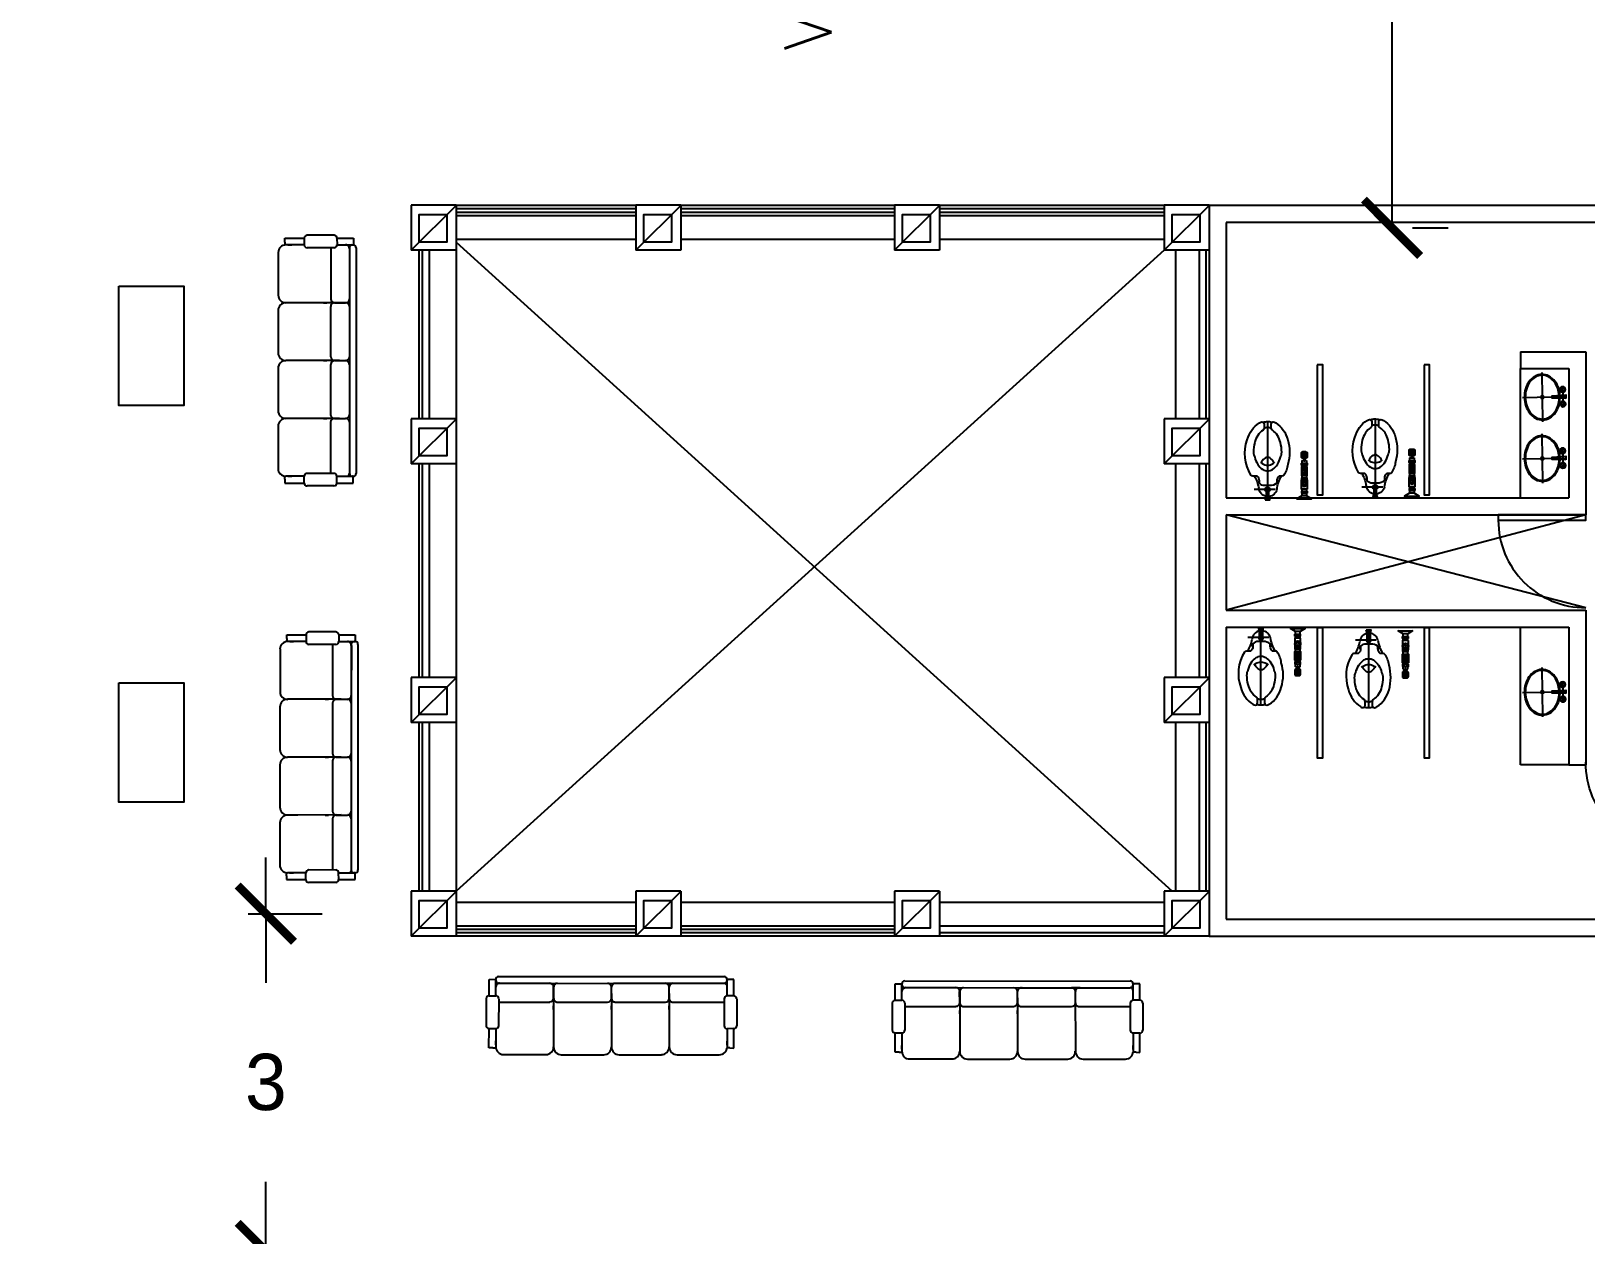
# Model space of a CAD drawing. Header units: millimetres. Extents: x -1615 to -538, y 177 to 397.
# Drawn here: x -1143.93 to -1130.09, y 315.87 to 326.57 of the extents above; entities that cross this region are included whole.
import ezdxf
from ezdxf.enums import TextEntityAlignment as Align

# ---------------------------------------------------------------- set-up
doc = ezdxf.new("R2010")
doc.units = ezdxf.units.MM
for name, color, linetype in [('LINEA COLINDANDE', 7, 'Continuous'), ('LOCALES', 2, 'Continuous'), ('MOB', 7, 'Continuous'), ('MUEBLES', 9, 'Continuous'), ('MUROS', 1, 'Continuous'), ('MUROS2', 9, 'Continuous'), ('VENTANAS', 4, 'Continuous')]:
    doc.layers.add(name, color=color, linetype=linetype)
doc.styles.add('ROMANS', font='ROMANS.shx')
doc.styles.get("Standard").update_dxf_attribs({"font": 'stylu.ttf'})
doc.dimstyles.new('ISO-25', dxfattribs={"dimtxt": 0.5, "dimasz": 0.5, "dimexe": 0.5, "dimexo": 0.625, "dimtad": 0, "dimtih": 1, "dimtoh": 1, "dimtxsty": 'Standard', "dimblk": 'ARCHTICK', "dimcen": 2.5, "dimadec": 0, "dimazin": 0, "dimtfac": 1, "dimtmove": 0, "dimatfit": 3, "dimfxl": 0, "dimarcsym": 0})

# ---------------------------------------------------------------- blocks, each defined once
blk = doc.blocks.new('OVALIN')
for p, q in [((0, -0.482), (0, 0)), ((0.11, -0.04), (-0.11, -0.04)), ((0.27, -0.267), (-0.27, -0.267))]:
    blk.add_line(p, q)
blk.add_lwpolyline([(0.017, -0.071, -0.057947), (0.094, -0.084, -0.080358), (0.171, -0.123, -0.109726), (0.229, -0.189, -0.129522), (0.25, -0.266, -0.129491), (0.229, -0.343, -0.109705), (0.171, -0.409, -0.080358), (0.094, -0.448, -0.070455), (0, -0.462, -0.070437), (-0.094, -0.448, -0.080344), (-0.171, -0.409, -0.109805), (-0.23, -0.343, -0.12938), (-0.25, -0.266, -0.129412), (-0.23, -0.189, -0.109828), (-0.171, -0.123, -0.080344), (-0.094, -0.084, -0.058052), (-0.017, -0.071, -0.05693)], format="xyb")
at = {"elevation": 0.472}
blk.add_lwpolyline([(0.016, -0.081, -0.057902), (0.091, -0.094, -0.080358), (0.165, -0.131, -0.109781), (0.221, -0.194, -0.129604), (0.24, -0.266, -0.129578), (0.221, -0.338, -0.109763), (0.165, -0.401, -0.080358), (0.091, -0.438, -0.070455), (0, -0.452, -0.070437), (-0.091, -0.438, -0.080344), (-0.165, -0.401, -0.109849), (-0.221, -0.338, -0.129486), (-0.24, -0.266, -0.129512), (-0.221, -0.194, -0.109867), (-0.165, -0.131, -0.080344), (-0.091, -0.094, -0.058006), (-0.016, -0.081, -0.05693)], format="xyb", dxfattribs=at)
for points in [[(-0.105, -0.04, 0.119733), (-0.08, -0.065, 0.119733), (-0.055, -0.04, 0.119733), (-0.08, -0.014, 0.119733)], [(0.105, -0.04, -0.119733), (0.08, -0.065, -0.119733), (0.055, -0.04, -0.119733), (0.08, -0.014, -0.119733)]]:
    blk.add_lwpolyline(points, format="xyb", close=True)
blk.add_lwpolyline([(-0.02, -0.007), (-0.013, -0.157), (0.012, -0.157), (0.02, -0.007)], close=True)
for centre, radius in [((-0.08, -0.04), 0.03), ((-0.08, -0.04), 0.00268), ((0.08, -0.04), 0.03), ((0.08, -0.04), 0.00268), ((0, -0.266, 0.472), 0.0157)]:
    blk.add_circle(centre, radius)
blk = doc.blocks.new('A$C18552169')
at = {"layer": 'MUROS2'}
for p, q in [((-0.569, 0.283), (-0.569, 0.976)), ((-0.5, 0.885), (-0.687, 0.885)), ((-0.268, 0.899), (-0.268, 0.916)), ((-0.268, 0.916), (-0.216, 0.916)), ((-0.268, 0.899), (-0.216, 0.899)), ((-0.263, 0.916), (-0.263, 0.94)), ((-0.263, 0.881), (-0.263, 0.899)), ((-0.254, 0.916), (-0.254, 0.899)), ((-0.23, 0.916), (-0.23, 0.899)), ((-0.221, 0.916), (-0.221, 0.94)), ((-0.221, 0.881), (-0.221, 0.899)), ((-0.216, 0.899), (-0.216, 0.916)), ((0.457, 0.863), (0.271, 0.863)), ((0.389, 0.261), (0.389, 0.954)), ((0.69, 0.877), (0.69, 0.894)), ((0.69, 0.894), (0.742, 0.894)), ((0.69, 0.877), (0.742, 0.877)), ((0.695, 0.894), (0.695, 0.918)), ((0.695, 0.86), (0.695, 0.877)), ((0.703, 0.894), (0.703, 0.877)), ((0.728, 0.894), (0.728, 0.877)), ((0.736, 0.894), (0.736, 0.918)), ((0.736, 0.86), (0.736, 0.877)), ((0.742, 0.877), (0.742, 0.894)), ((-0.266, 0.782), (-0.266, 0.8)), ((-0.266, 0.782), (-0.218, 0.782)), ((-0.253, 0.74), (-0.264, 0.722)), ((-0.253, 0.703), (-0.264, 0.722)), ((-0.263, 0.761), (-0.263, 0.782)), ((-0.254, 0.8), (-0.254, 0.782)), ((-0.231, 0.74), (-0.253, 0.74)), ((-0.231, 0.703), (-0.253, 0.703)), ((-0.231, 0.74), (-0.22, 0.722)), ((-0.231, 0.703), (-0.22, 0.722)), ((-0.23, 0.8), (-0.23, 0.782)), ((-0.221, 0.761), (-0.221, 0.782)), ((-0.218, 0.782), (-0.218, 0.8)), ((0.692, 0.761), (0.692, 0.778)), ((0.692, 0.761), (0.739, 0.761)), ((0.705, 0.719), (0.694, 0.7)), ((0.705, 0.681), (0.694, 0.7)), ((0.695, 0.739), (0.695, 0.761)), ((0.703, 0.778), (0.703, 0.761)), ((0.727, 0.719), (0.705, 0.719)), ((0.727, 0.719), (0.737, 0.7)), ((0.727, 0.681), (0.737, 0.7)), ((0.728, 0.778), (0.728, 0.761)), ((0.736, 0.739), (0.736, 0.761)), ((0.739, 0.761), (0.739, 0.778)), ((-0.268, 0.587), (-0.216, 0.587)), ((-0.268, 0.577), (-0.216, 0.577)), ((-0.268, 0.568), (-0.216, 0.568)), ((-0.267, 0.597), (-0.217, 0.597)), ((-0.267, 0.558), (-0.217, 0.558)), ((-0.263, 0.667), (-0.263, 0.684)), ((-0.263, 0.626), (-0.263, 0.65)), ((-0.263, 0.626), (-0.247, 0.626)), ((-0.254, 0.667), (-0.254, 0.65)), ((-0.237, 0.632), (-0.247, 0.632)), ((-0.247, 0.606), (-0.247, 0.632)), ((-0.237, 0.606), (-0.237, 0.632)), ((-0.237, 0.626), (-0.221, 0.626)), ((-0.23, 0.667), (-0.23, 0.65)), ((-0.221, 0.667), (-0.221, 0.684)), ((-0.221, 0.626), (-0.221, 0.65)), ((0.69, 0.575), (0.741, 0.575)), ((0.69, 0.565), (0.742, 0.565)), ((0.69, 0.555), (0.742, 0.555)), ((0.695, 0.645), (0.695, 0.662)), ((0.695, 0.604), (0.695, 0.628)), ((0.695, 0.604), (0.711, 0.604)), ((0.703, 0.645), (0.703, 0.628)), ((0.727, 0.681), (0.705, 0.681)), ((0.721, 0.61), (0.711, 0.61)), ((0.711, 0.585), (0.711, 0.61)), ((0.721, 0.585), (0.721, 0.61)), ((0.721, 0.604), (0.736, 0.604)), ((0.728, 0.645), (0.728, 0.628)), ((0.736, 0.645), (0.736, 0.662)), ((0.736, 0.604), (0.736, 0.628)), ((0.69, 0.546), (0.742, 0.546)), ((0.69, 0.536), (0.741, 0.536))]:
    blk.add_line(p, q, dxfattribs=at)
for points in [[(-0.59, 0.976), (-0.549, 0.976), (-0.553, 0.958), (-0.586, 0.958)], [(-0.585, 0.958), (-0.554, 0.958), (-0.554, 0.953), (-0.585, 0.953)], [(-0.221, 0.94), (-0.263, 0.94), (-0.307, 0.967), (-0.177, 0.967)], [(-0.216, 0.881), (-0.268, 0.881), (-0.268, 0.8), (-0.216, 0.8)], [(0.368, 0.954), (0.409, 0.954), (0.405, 0.936), (0.372, 0.936)], [(0.373, 0.936), (0.404, 0.936), (0.404, 0.931), (0.373, 0.931)], [(0.736, 0.918), (0.695, 0.918), (0.651, 0.945), (0.78, 0.945)], [(0.742, 0.86), (0.69, 0.86), (0.69, 0.778), (0.742, 0.778)], [(-0.216, 0.684), (-0.268, 0.684), (-0.268, 0.761), (-0.216, 0.761)], [(0.742, 0.662), (0.69, 0.662), (0.69, 0.739), (0.742, 0.739)], [(-0.268, 0.65), (-0.216, 0.65), (-0.216, 0.667), (-0.268, 0.667)], [(0.69, 0.628), (0.742, 0.628), (0.742, 0.645), (0.69, 0.645)]]:
    blk.add_lwpolyline(points, close=True, dxfattribs=at)
for points in [[(-0.441, 0.765), (-0.466, 0.765, -0.254955), (-0.486, 0.808), (-0.486, 0.829, 0.181863), (-0.55, 0.85), (-0.593, 0.85, 0.233721), (-0.641, 0.829), (-0.641, 0.808, -0.254955), (-0.661, 0.765), (-0.699, 0.765, 0.255365), (-0.717, 0.756, 0.225319), (-0.749, 0.442, 0.081507), (-0.708, 0.356, 0.106956), (-0.641, 0.293, 0.024221), (-0.629, 0.286, 0.551249), (-0.599, 0.305), (-0.599, 0.339, 0.25566), (-0.609, 0.356, -0.111287), (-0.656, 0.404, -0.076383), (-0.683, 0.468, -0.063316), (-0.694, 0.552, -0.116242), (-0.683, 0.597, -0.076383), (-0.656, 0.661, -0.107132), (-0.611, 0.707, -0.147565), (-0.568, 0.72, -0.147565), (-0.526, 0.707, -0.107132), (-0.481, 0.661, -0.076383), (-0.454, 0.597, -0.116242), (-0.443, 0.552, -0.063316), (-0.454, 0.468, -0.076383), (-0.481, 0.404, -0.107132), (-0.526, 0.358, -0.007233), (-0.528, 0.356, 0.258993), (-0.537, 0.339), (-0.537, 0.305, 0.551249), (-0.508, 0.286, 0.024221), (-0.496, 0.293, 0.106956), (-0.429, 0.356, 0.081507), (-0.388, 0.442, 0.069614), (-0.372, 0.552, 0.069614), (-0.388, 0.662, 0.125304), (-0.425, 0.758, 0.222257)], [(-0.557, 0.953), (-0.557, 0.885, -1), (-0.582, 0.885), (-0.582, 0.953)], [(0.401, 0.931), (0.401, 0.863, -1), (0.376, 0.863), (0.376, 0.931)], [(0.517, 0.743), (0.492, 0.743, -0.254955), (0.471, 0.786), (0.471, 0.808, 0.181863), (0.408, 0.828), (0.364, 0.828, 0.233721), (0.317, 0.808), (0.317, 0.786, -0.254955), (0.296, 0.743), (0.258, 0.743, 0.255365), (0.241, 0.734, 0.225319), (0.209, 0.421, 0.081507), (0.25, 0.334, 0.106956), (0.317, 0.271, 0.024221), (0.329, 0.264, 0.551249), (0.358, 0.283), (0.358, 0.317, 0.25566), (0.349, 0.334, -0.111287), (0.302, 0.382, -0.076383), (0.274, 0.446, -0.063316), (0.264, 0.53, -0.116242), (0.274, 0.575, -0.076383), (0.302, 0.639, -0.107132), (0.347, 0.686, -0.147565), (0.389, 0.698, -0.147565), (0.432, 0.686, -0.107132), (0.477, 0.639, -0.076383), (0.504, 0.575, -0.116242), (0.515, 0.53, -0.063316), (0.504, 0.446, -0.076383), (0.477, 0.382, -0.107132), (0.432, 0.336, -0.007233), (0.43, 0.334, 0.258993), (0.42, 0.317), (0.42, 0.283, 0.551249), (0.45, 0.264, 0.024221), (0.462, 0.271, 0.106956), (0.529, 0.334, 0.081507), (0.57, 0.421, 0.069614), (0.585, 0.53, 0.069614), (0.57, 0.64, 0.125304), (0.533, 0.736, 0.222257)], [(-0.216, 0.594, 0.414214), (-0.229, 0.606), (-0.255, 0.606, 0.414214), (-0.268, 0.594), (-0.268, 0.561, 0.414214), (-0.255, 0.548), (-0.229, 0.548, 0.414214), (-0.216, 0.561)], [(0.742, 0.572, 0.414214), (0.729, 0.585), (0.703, 0.585, 0.414214), (0.69, 0.572), (0.69, 0.539, 0.414214), (0.703, 0.526), (0.729, 0.526, 0.414214), (0.742, 0.539)]]:
    blk.add_lwpolyline(points, format="xyb", close=True, dxfattribs=at)
for points in [[(-0.632, 0.643, -0.029468), (-0.617, 0.654, -0.147565), (-0.568, 0.669, -0.147565), (-0.52, 0.654, -0.029468), (-0.505, 0.643, -0.076383)], [(-0.568, 0.598, -0.147565), (-0.588, 0.604, -0.107132), (-0.621, 0.638, -0.014204), (-0.626, 0.647, -0.063316)], [(-0.511, 0.647, -0.014204), (-0.516, 0.638, -0.107132), (-0.549, 0.604, -0.147565), (-0.568, 0.598, -0.147565)], [(0.326, 0.621, -0.029468), (0.341, 0.632, -0.147565), (0.389, 0.647, -0.147565), (0.438, 0.632, -0.029468), (0.453, 0.621, -0.076383)], [(0.389, 0.576, -0.147565), (0.37, 0.582, -0.107132), (0.337, 0.616, -0.014204), (0.332, 0.625, -0.063316)], [(0.447, 0.625, -0.014204), (0.442, 0.616, -0.107132), (0.409, 0.582, -0.147565), (0.389, 0.576, -0.147565)], [(-0.533, 0.288, -0.069686), (-0.568, 0.283, -0.075487), (-0.607, 0.289, -0.106956)], [(-0.568, 0.334, -0.089637), (-0.599, 0.34, -0.107132)], [(-0.538, 0.34, -0.089657), (-0.568, 0.334, -0.147565)], [(0.389, 0.312, -0.089637), (0.359, 0.318, -0.107132)], [(0.42, 0.318, -0.089657), (0.389, 0.312, -0.147565)], [(0.423, 0.265, -0.069686), (0.387, 0.26, -0.075487), (0.349, 0.265, -0.106956)]]:
    blk.add_lwpolyline(points, format="xyb", dxfattribs=at)
for centre, radius in [((-0.242, 0.831), 0.0259), ((-0.242, 0.822), 0.0186), ((0.716, 0.809), 0.0259), ((-0.242, 0.722), 0.0259), ((-0.242, 0.813), 0.00873), ((-0.242, 0.722), 0.00862), ((0.716, 0.7), 0.0259), ((0.716, 0.8), 0.0186), ((0.716, 0.792), 0.00873), ((0.716, 0.7), 0.00862)]:
    blk.add_circle(centre, radius, dxfattribs=at)
for centre, radius, start, end in [((-0.983, 0.935), 0.342, 330.1833, 349.1683), ((-0.565, 0.864), 0.0826, 101.3972, 175.2586), ((-0.569, 0.885), 0.0206, 127.5996, 52.4007), ((-0.569, 0.885), 0.0166, 139.4233, 40.5769), ((-0.565, 0.864), 0.0826, 14.5524, 83.8387), ((-0.148, 0.935), 0.342, 188.4622, 209.8169), ((-0.026, 0.913), 0.342, 330.1833, 349.1683), ((0.392, 0.842), 0.0826, 101.3972, 175.2586), ((0.389, 0.863), 0.0206, 127.5996, 52.4007), ((0.389, 0.863), 0.0166, 139.4233, 40.5769), ((0.392, 0.842), 0.0826, 14.5524, 83.8387), ((0.81, 0.913), 0.342, 188.4622, 209.8169), ((-0.641, 0.816), 0.00875, 90.1307, 269.8695), ((-0.486, 0.816), 0.00875, 270.1307, 89.8695), ((0.317, 0.795), 0.00875, 90.1307, 269.8695), ((0.471, 0.795), 0.00875, 270.1307, 89.8695)]:
    blk.add_arc(centre, radius, start, end, dxfattribs=at)
blk = doc.blocks.new('SILLON4')
at = {"layer": 'MOB'}
for p, q in [((0.609, 1.016), (0.262, 0.867)), ((0.719, 0.998), (0.696, 0.988)), ((0.706, 0.964), (0.699, 0.98)), ((0.719, 0.998), (0.751, 1.012)), ((0.751, 1.012), (0.818, 0.854)), ((0.763, 0.83), (0.706, 0.964)), ((0.706, 0.964), (0.72, 0.932)), ((0.763, 0.83), (0.706, 0.964)), ((0.818, 0.854), (0.763, 0.83)), ((0.947, 0.62), (0.852, 0.84)), ((0.136, 0.814), (-0.211, 0.665)), ((0.414, 0.34), (0.226, 0.778)), ((0.436, 0.289), (0.226, 0.777)), ((0.844, 0.576), (0.75, 0.797)), ((-0.337, 0.611), (-0.684, 0.462)), ((-0.059, 0.137), (-0.247, 0.575)), ((0.825, 0.6), (0.415, 0.424)), ((0.933, 0.586), (0.878, 0.562)), ((0.878, 0.562), (0.909, 0.492)), ((0.933, 0.586), (0.991, 0.452)), ((0.898, 0.451), (-0.061, 0.038)), ((0.358, 0.471), (0.37, 0.443)), ((0.891, 0.446), (0.481, 0.271)), ((0.909, 0.491), (0.936, 0.428)), ((0.991, 0.452), (0.936, 0.428)), ((-0.81, 0.408), (-1.156, 0.26)), ((-0.81, 0.408), (-1.156, 0.26)), ((0.922, 0.396), (-0.922, -0.396)), ((-0.684, 0.29), (-0.72, 0.372)), ((-0.531, -0.066), (-0.696, 0.317)), ((0.352, 0.398), (-0.058, 0.222)), ((0.397, 0.38), (0.436, 0.29)), ((-1.219, 0.167), (-1.251, 0.154)), ((-1.251, 0.154), (-1.183, -0.004)), ((-1.219, 0.167), (-1.196, 0.177)), ((-1.185, 0.154), (-1.192, 0.169)), ((-1.157, 0.087), (-1.192, 0.169)), ((-1.128, 0.02), (-1.185, 0.154)), ((-1.185, 0.154), (-1.172, 0.121)), ((-0.121, 0.195), (-0.531, 0.019)), ((-0.115, 0.268), (-0.103, 0.24)), ((-0.076, 0.177), (-0.037, 0.087)), ((-1.183, -0.004), (-1.128, 0.02)), ((-1, -0.214), (-1.094, 0.006)), ((-0.041, 0.047), (-0.945, -0.341)), ((-0.588, 0.065), (-0.576, 0.037)), ((-1.102, -0.258), (-1.197, -0.038)), ((-0.594, -0.008), (-1.013, -0.188)), ((-0.549, -0.026), (-0.51, -0.116)), ((-0.464, -0.135), (-0.534, -0.165)), ((-1.068, -0.272), (-1.013, -0.248)), ((-1.068, -0.272), (-1.011, -0.406)), ((-1.013, -0.248), (-0.955, -0.383)), ((-1.012, -0.251), (-0.979, -0.328)), ((-1.011, -0.406), (-0.956, -0.382)), ((-0.956, -0.382), (-0.959, -0.375))]:
    blk.add_line(p, q, dxfattribs=at)
for centre, radius, start, end in [((0.636, 0.953), 0.0686, 23.2236, 113.2236), ((0.289, 0.804), 0.0686, 113.2236, 203.2236), ((0.773, 0.807), 0.0257, 113.2236, 203.2236), ((0.829, 0.83), 0.0257, 23.2236, 113.2236), ((0.163, 0.751), 0.0686, 23.2236, 113.2236), ((0.163, 0.751), 0.0686, 23.2236, 113.2236), ((-0.31, 0.548), 0.0686, 23.2236, 113.2236), ((-0.31, 0.548), 0.0686, 23.2236, 113.2236), ((-0.184, 0.602), 0.0686, 113.2236, 203.2236), ((0.868, 0.586), 0.0257, 203.2236, 293.2236), ((0.923, 0.61), 0.0257, 293.2236, 23.2236), ((-0.656, 0.399), 0.0686, 113.2236, 203.2236), ((0.429, 0.392), 0.0343, 113.2236, 203.2236), ((0.877, 0.478), 0.0343, 293.2236, 23.2236), ((0.908, 0.427), 0.0257, 23.2236, 113.2236), ((0.912, 0.419), 0.0257, 293.2236, 23.2236), ((-0.783, 0.345), 0.0686, 23.2236, 113.2236), ((-0.783, 0.345), 0.0686, 23.2236, 113.2236), ((0.365, 0.366), 0.0343, 23.2236, 113.2236), ((0.404, 0.276), 0.0343, 293.2236, 23.2236), ((0.467, 0.302), 0.0343, 203.2236, 293.2236), ((-1.129, 0.197), 0.0686, 113.2236, 203.2236), ((-0.107, 0.163), 0.0343, 23.2236, 113.2236), ((-0.044, 0.19), 0.0343, 113.2236, 203.2236), ((-1.118, -0.004), 0.0257, 23.2236, 113.2236), ((-0.517, -0.012), 0.0343, 113.2236, 203.2236), ((-0.069, 0.073), 0.0343, 293.2236, 23.2236), ((-0.006, 0.1), 0.0343, 203.2236, 293.2236), ((-1.173, -0.028), 0.0257, 113.2236, 203.2236), ((-0.58, -0.039), 0.0343, 23.2236, 113.2236), ((-0.541, -0.13), 0.0343, 293.2236, 23.2236), ((-0.478, -0.103), 0.0343, 203.2236, 293.2236), ((-1.078, -0.248), 0.0257, 203.2236, 293.2236), ((-1.023, -0.224), 0.0257, 293.2236, 23.2236), ((-0.955, -0.318), 0.0257, 203.2236, 293.2236), ((-0.935, -0.365), 0.0257, 113.2236, 203.2236), ((-0.932, -0.372), 0.0257, 203.2236, 293.2236)]:
    blk.add_arc(centre, radius, start, end, dxfattribs=at)
blk = doc.blocks.new('A$C63B07002')
at = {"layer": 'MOB', "xscale": -1, "rotation": 51.18713273036943}
blk.add_blockref('SILLON4', (1.259, 0.489), dxfattribs=at)
blk = doc.blocks.new('_ArchTick')
at = {"color": 0, "linetype": 'ByBlock', "const_width": 0.15}
blk.add_lwpolyline([(-0.5, -0.5), (0.5, 0.5)], dxfattribs=at)
blk = doc.blocks.new('*D248')
at = {"color": 0, "lineweight": -2}
for p, q in [((-1131.818, 330.573), (-1131.818, 328.618)), ((-1131.636, 330.573), (-1131.318, 330.573)), ((-1131.818, 324.823), (-1131.818, 326.778)), ((-1131.636, 324.823), (-1131.318, 324.823))]:
    blk.add_line(p, q, dxfattribs=at)
at = {"layer": 'Defpoints', "color": 0}
for p in [(-1132.261, 330.573), (-1132.261, 324.823), (-1131.818, 324.823)]:
    blk.add_point(p, dxfattribs=at)
at = {"color": 0, "lineweight": -2, "xscale": 0.5, "yscale": 0.5, "zscale": 0.5}
for p, rotation in [((-1131.818, 330.573), 90), ((-1131.818, 324.823), 270)]:
    blk.add_blockref('_ArchTick', p, dxfattribs=dict(at, rotation=rotation))
at = {"color": 0, "insert": (-1131.818, 327.698), "char_height": 0.5, "attachment_point": 5}
blk.add_mtext('5,75', dxfattribs=at)
blk = doc.blocks.new('*D250')
at = {"color": 0, "lineweight": -2}
for p, q in [((-1141.837, 318.723), (-1141.837, 319.223)), ((-1141.995, 318.723), (-1141.337, 318.723)), ((-1141.837, 318.723), (-1141.837, 318.107)), ((-1141.837, 315.723), (-1141.837, 316.339)), ((-1141.995, 315.723), (-1141.337, 315.723)), ((-1141.837, 315.723), (-1141.837, 315.223))]:
    blk.add_line(p, q, dxfattribs=at)
at = {"layer": 'Defpoints', "color": 0}
for p in [(-1142.62, 318.723), (-1142.62, 315.723), (-1141.837, 315.723)]:
    blk.add_point(p, dxfattribs=at)
at = {"color": 0, "lineweight": -2, "xscale": 0.5, "yscale": 0.5, "zscale": 0.5}
for p, rotation in [((-1141.837, 318.723), 270), ((-1141.837, 315.723), 90)]:
    blk.add_blockref('_ArchTick', p, dxfattribs=dict(at, rotation=rotation))
at = {"color": 0, "insert": (-1141.837, 317.223), "char_height": 0.5, "attachment_point": 5}
blk.add_mtext('3', dxfattribs=at)

msp = doc.modelspace()

# ---------------------------------------------------------------- linework, layer by layer
at = {"layer": 'MOB'}
for points in [[(-1143.145, 324.304), (-1142.568, 324.304), (-1142.568, 323.242), (-1143.145, 323.242)], [(-1143.145, 320.777), (-1142.568, 320.777), (-1142.568, 319.715), (-1143.145, 319.715)]]:
    msp.add_lwpolyline(points, close=True, dxfattribs=at)
at = {"layer": 'MUEBLES'}
for points in [[(-1130.873, 322.222), (-1130.095, 322.222), (-1130.095, 322.271), (-1130.873, 322.271), (-1130.873, 322.222, 0.414214), (-1130.095, 321.444, 0.414214)], [(-1129.292, 319.266), (-1129.292, 320.069), (-1129.242, 320.069), (-1129.242, 319.266), (-1129.292, 319.266, -0.414214), (-1130.095, 320.069, -0.414214)]]:
    msp.add_lwpolyline(points, format="xyb", dxfattribs=at)
at = {"layer": 'MUROS'}
for p, q in [((-1140.145, 325.023), (-1140.545, 325.023)), ((-1140.545, 325.023), (-1140.545, 324.623)), ((-1140.145, 325.021), (-1140.545, 324.623)), ((-1140.145, 325.023), (-1140.145, 324.623)), ((-1138.145, 325.023), (-1138.545, 325.023)), ((-1138.545, 325.023), (-1138.545, 324.623)), ((-1138.145, 325.021), (-1138.545, 324.623)), ((-1138.145, 325.023), (-1138.145, 324.623)), ((-1136.245, 325.023), (-1136.245, 324.623)), ((-1135.845, 325.023), (-1136.245, 325.023)), ((-1135.845, 325.021), (-1136.245, 324.623)), ((-1135.845, 325.023), (-1135.845, 324.623)), ((-1133.845, 325.023), (-1133.845, 324.623)), ((-1133.445, 325.023), (-1133.845, 325.023)), ((-1133.445, 325.021), (-1133.845, 324.623)), ((-1133.445, 325.023), (-1133.445, 324.623)), ((-1133.445, 325.023), (-1129.045, 325.023)), ((-1133.295, 324.871), (-1133.295, 322.421)), ((-1129.195, 324.871), (-1133.295, 324.871)), ((-1140.145, 324.623), (-1140.545, 324.623)), ((-1138.145, 324.623), (-1138.545, 324.623)), ((-1135.845, 324.623), (-1136.245, 324.623)), ((-1133.445, 324.623), (-1133.845, 324.623)), ((-1130.676, 323.721), (-1130.676, 323.571)), ((-1130.676, 323.721), (-1130.095, 323.721)), ((-1130.095, 323.721), (-1130.095, 322.271)), ((-1130.676, 323.571), (-1130.245, 323.571)), ((-1130.245, 323.571), (-1130.245, 322.421)), ((-1140.545, 323.123), (-1140.545, 322.723)), ((-1140.145, 323.123), (-1140.545, 323.123)), ((-1140.145, 323.121), (-1140.545, 322.723)), ((-1140.145, 323.123), (-1140.145, 322.723)), ((-1133.845, 323.123), (-1133.845, 322.723)), ((-1133.445, 323.123), (-1133.845, 323.123)), ((-1133.445, 323.121), (-1133.845, 322.723)), ((-1133.445, 323.123), (-1133.445, 322.723)), ((-1140.145, 322.723), (-1140.545, 322.723)), ((-1133.445, 322.723), (-1133.845, 322.723)), ((-1133.295, 322.421), (-1130.245, 322.421)), ((-1133.295, 322.271), (-1133.295, 321.421)), ((-1133.295, 322.271), (-1130.095, 322.271)), ((-1133.295, 321.421), (-1130.095, 321.421)), ((-1130.095, 321.421), (-1130.095, 320.046)), ((-1133.295, 321.271), (-1133.295, 318.673)), ((-1133.295, 321.271), (-1130.245, 321.271)), ((-1130.245, 321.271), (-1130.245, 320.046)), ((-1140.545, 320.823), (-1140.545, 320.423)), ((-1140.145, 320.823), (-1140.545, 320.823)), ((-1140.145, 320.821), (-1140.545, 320.423)), ((-1140.145, 320.823), (-1140.145, 320.423)), ((-1133.445, 320.823), (-1133.845, 320.823)), ((-1133.845, 320.823), (-1133.845, 320.423)), ((-1133.445, 320.821), (-1133.845, 320.423)), ((-1133.445, 320.823), (-1133.445, 320.423)), ((-1140.145, 320.423), (-1140.545, 320.423)), ((-1133.445, 320.423), (-1133.845, 320.423)), ((-1130.245, 320.046), (-1130.095, 320.046)), ((-1140.145, 318.923), (-1140.545, 318.923)), ((-1140.545, 318.923), (-1140.545, 318.523)), ((-1140.145, 318.921), (-1140.545, 318.523)), ((-1140.145, 318.923), (-1140.145, 318.523)), ((-1138.145, 318.923), (-1138.545, 318.923)), ((-1138.545, 318.923), (-1138.545, 318.523)), ((-1138.145, 318.921), (-1138.545, 318.523)), ((-1138.145, 318.923), (-1138.145, 318.523)), ((-1136.245, 318.923), (-1136.245, 318.523)), ((-1135.845, 318.923), (-1136.245, 318.923)), ((-1135.845, 318.921), (-1136.245, 318.523)), ((-1135.845, 318.923), (-1135.845, 318.523)), ((-1133.845, 318.923), (-1133.845, 318.523)), ((-1133.445, 318.923), (-1133.845, 318.923)), ((-1133.445, 318.921), (-1133.845, 318.523)), ((-1133.445, 318.923), (-1133.445, 318.523)), ((-1133.295, 318.673), (-1129.195, 318.673)), ((-1140.145, 318.523), (-1140.545, 318.523)), ((-1138.145, 318.523), (-1138.545, 318.523)), ((-1135.845, 318.523), (-1136.245, 318.523)), ((-1133.445, 318.523), (-1133.845, 318.523)), ((-1133.445, 318.523), (-1129.045, 318.523))]:
    msp.add_line(p, q, dxfattribs=at)
for points in [[(-1140.227, 324.94), (-1140.227, 324.694), (-1140.474, 324.694), (-1140.474, 324.94)], [(-1138.227, 324.94), (-1138.227, 324.694), (-1138.474, 324.694), (-1138.474, 324.94)], [(-1135.927, 324.94), (-1135.927, 324.694), (-1136.174, 324.694), (-1136.174, 324.94)], [(-1133.527, 324.94), (-1133.527, 324.694), (-1133.774, 324.694), (-1133.774, 324.94)], [(-1140.227, 323.04), (-1140.227, 322.794), (-1140.474, 322.794), (-1140.474, 323.04)], [(-1133.527, 323.04), (-1133.527, 322.794), (-1133.774, 322.794), (-1133.774, 323.04)], [(-1140.227, 320.74), (-1140.227, 320.494), (-1140.474, 320.494), (-1140.474, 320.74)], [(-1133.527, 320.74), (-1133.527, 320.494), (-1133.774, 320.494), (-1133.774, 320.74)], [(-1140.227, 318.84), (-1140.227, 318.594), (-1140.474, 318.594), (-1140.474, 318.84)], [(-1138.227, 318.84), (-1138.227, 318.594), (-1138.474, 318.594), (-1138.474, 318.84)], [(-1135.927, 318.84), (-1135.927, 318.594), (-1136.174, 318.594), (-1136.174, 318.84)], [(-1133.527, 318.84), (-1133.527, 318.594), (-1133.774, 318.594), (-1133.774, 318.84)]]:
    msp.add_lwpolyline(points, close=True, dxfattribs=at)
at = {"layer": 'MUROS2'}
for p, q in [((-1130.676, 322.421), (-1130.676, 323.571)), ((-1130.095, 322.271), (-1133.295, 321.421)), ((-1130.095, 321.444), (-1133.295, 322.271)), ((-1130.676, 320.046), (-1130.676, 321.271)), ((-1130.245, 320.046), (-1130.676, 320.046))]:
    msp.add_line(p, q, dxfattribs=at)
at = {"layer": 'VENTANAS'}
for p, q in [((-1140.145, 325.023), (-1138.545, 325.023)), ((-1140.145, 324.993), (-1138.545, 324.993)), ((-1140.145, 324.963), (-1138.545, 324.963)), ((-1140.145, 324.933), (-1138.545, 324.933)), ((-1138.145, 325.023), (-1136.245, 325.023)), ((-1138.145, 324.993), (-1136.245, 324.993)), ((-1138.145, 324.963), (-1136.245, 324.963)), ((-1138.145, 324.933), (-1136.245, 324.933)), ((-1135.845, 325.023), (-1133.845, 325.023)), ((-1135.845, 324.993), (-1133.845, 324.993)), ((-1135.845, 324.963), (-1133.845, 324.963)), ((-1135.845, 324.933), (-1133.845, 324.933)), ((-1140.145, 324.723), (-1138.545, 324.723)), ((-1140.145, 324.694), (-1133.774, 318.923)), ((-1138.145, 324.723), (-1136.245, 324.723)), ((-1135.845, 324.723), (-1133.845, 324.723)), ((-1140.475, 324.623), (-1140.475, 323.123)), ((-1140.445, 324.623), (-1140.445, 323.123)), ((-1140.385, 324.623), (-1140.385, 323.123)), ((-1133.845, 324.623), (-1140.145, 318.923)), ((-1140.145, 324.623), (-1140.145, 323.123)), ((-1133.745, 324.623), (-1133.745, 323.123)), ((-1133.535, 324.623), (-1133.535, 323.123)), ((-1133.475, 324.623), (-1133.475, 323.123)), ((-1133.445, 324.623), (-1133.445, 323.123)), ((-1140.475, 322.723), (-1140.475, 320.823)), ((-1140.445, 322.723), (-1140.445, 320.823)), ((-1140.385, 322.723), (-1140.385, 320.823)), ((-1140.145, 322.723), (-1140.145, 320.823)), ((-1133.745, 322.723), (-1133.745, 320.823)), ((-1133.535, 322.723), (-1133.535, 320.823)), ((-1133.475, 322.723), (-1133.475, 320.823)), ((-1133.445, 322.723), (-1133.445, 320.823)), ((-1140.475, 320.423), (-1140.475, 318.923)), ((-1140.445, 320.423), (-1140.445, 318.923)), ((-1140.385, 320.423), (-1140.385, 318.923)), ((-1140.145, 320.423), (-1140.145, 318.923)), ((-1133.745, 320.423), (-1133.745, 318.923)), ((-1133.535, 320.423), (-1133.535, 318.923)), ((-1133.475, 320.423), (-1133.475, 318.923)), ((-1133.445, 320.423), (-1133.445, 318.923)), ((-1138.545, 318.823), (-1140.145, 318.823)), ((-1136.245, 318.823), (-1138.145, 318.823)), ((-1133.845, 318.823), (-1135.845, 318.823)), ((-1138.545, 318.613), (-1140.145, 318.613)), ((-1138.545, 318.583), (-1140.145, 318.583)), ((-1138.545, 318.553), (-1140.145, 318.553)), ((-1136.245, 318.613), (-1138.145, 318.613)), ((-1136.245, 318.583), (-1138.145, 318.583)), ((-1136.245, 318.553), (-1138.145, 318.553)), ((-1133.845, 318.613), (-1135.845, 318.613)), ((-1133.845, 318.553), (-1135.845, 318.553)), ((-1138.545, 318.523), (-1140.145, 318.523)), ((-1136.245, 318.523), (-1138.145, 318.523)), ((-1133.845, 318.523), (-1135.845, 318.523))]:
    msp.add_line(p, q, dxfattribs=at)
at = {"layer": 'VENTANAS', "linetype": 'Continuous'}
for points in [[(-1132.483, 323.604), (-1132.483, 322.448), (-1132.435, 322.448), (-1132.435, 323.604)], [(-1131.533, 323.604), (-1131.533, 322.448), (-1131.484, 322.448), (-1131.484, 323.604)], [(-1132.483, 321.264), (-1132.483, 320.108), (-1132.435, 320.108), (-1132.435, 321.264)], [(-1131.533, 321.264), (-1131.533, 320.108), (-1131.484, 320.108), (-1131.484, 321.264)]]:
    msp.add_lwpolyline(points, close=True, dxfattribs=at)

# ---------------------------------------------------------------- block references
at = {"layer": 'LINEA COLINDANDE', "linetype": 'Continuous', "xscale": -1, "rotation": 180}
msp.add_blockref('A$C18552169', (-1132.357, 323.38), dxfattribs=at)
at = {"layer": 'LINEA COLINDANDE', "linetype": 'Continuous'}
msp.add_blockref('A$C18552169', (-1132.415, 320.293), dxfattribs=at)
at = {"layer": 'MUROS2', "xscale": -0.8115471028416675, "yscale": 0.8115471028416437, "zscale": 0.8115471028416238, "rotation": 271.1025725802224}
for p in [(-1130.266, 323.321), (-1130.266, 322.775), (-1130.266, 320.696)]:
    msp.add_blockref('OVALIN', p, dxfattribs=at)
at = {"layer": 'VENTANAS', "rotation": 242.0426454678434}
for p in [(-1144.576, 324.983), (-1144.592, 321.456)]:
    msp.add_blockref('A$C63B07002', p, dxfattribs=at)
at = {"layer": 'VENTANAS', "xscale": -1}
for p, rotation in [((-1141.192, 324.983), 117.9573545321566), ((-1141.176, 321.456), 117.9573545321566), ((-1140.104, 318.005), 207.9573545321566), ((-1136.491, 317.966), 207.9573545321566)]:
    msp.add_blockref('A$C63B07002', p, dxfattribs=dict(at, rotation=rotation))

# ---------------------------------------------------------------- texts
at = {"layer": 'LOCALES', "color": 5, "style": 'ROMANS'}
msp.add_text('Vestibulo.', height=0.4195, rotation=90, dxfattribs=at).set_placement((-1136.804, 327.73), align=Align.CENTER)

# ---------------------------------------------------------------- dimensions: what is measured, and where the dimension line sits
for base, p1, p2, picture, middle in [((-1131.818, 324.823), (-1132.261, 330.573), (-1132.261, 324.823), '*D248', (-1131.818, 327.698)), ((-1141.837, 315.723), (-1142.62, 318.723), (-1142.62, 315.723), '*D250', (-1141.837, 317.223))]:
    dim = msp.add_linear_dim(base=base, p1=p1, p2=p2, angle=90, dimstyle='ISO-25')
    dim.commit()
    dim.dimension.update_dxf_attribs({"geometry": picture, "text_midpoint": middle})

doc.saveas('drawing.dxf')
